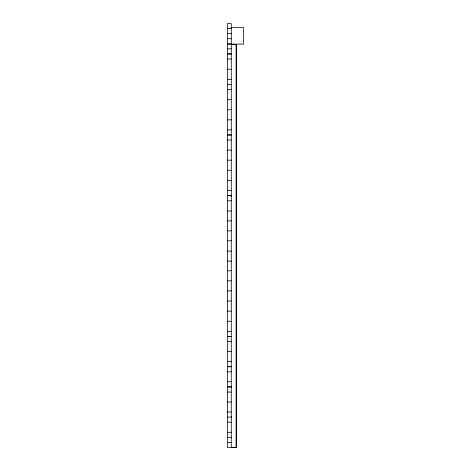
<?xml version="1.0" encoding="UTF-8"?>
<svg xmlns="http://www.w3.org/2000/svg" width="471" height="471" viewBox="0 0 471 471"><rect width="100%" height="100%" fill="white"/><g stroke="black" fill="none" stroke-linecap="round" stroke-linejoin="round"><path stroke-width="0.71" d="M231.273 27.353L243.566 27.353L243.566 44.103L227.434 44.103M227.434 28.607L231.273 28.607M227.434 33.671L231.273 33.671M227.434 38.728L231.273 38.728M227.434 43.927L231.273 43.927M231.273 44.374L236.159 44.374L236.159 447.45L227.434 447.45L227.434 23.55L231.273 23.55L231.273 447.45M227.434 48.849L231.273 48.849M227.434 53.906L231.273 53.906M227.434 53.965L231.273 53.965M227.434 59.022L231.273 59.022M227.434 69.249L231.273 69.249M227.434 79.381L231.273 79.381M227.434 84.509L231.273 84.439M227.434 89.572L231.273 89.572M227.434 99.664L231.273 99.664M227.434 109.761L231.273 109.761M227.434 119.858L231.273 119.858M227.434 129.896L231.273 129.896M227.434 140.028L231.273 140.028M227.434 150.119L231.273 150.119M227.434 160.181L231.273 160.181M227.434 170.272L231.273 170.272M227.434 180.387L231.273 180.387M227.434 190.62L231.273 190.62M227.434 195.683L231.273 195.683M227.434 195.748L231.273 195.748M227.434 200.805L231.273 200.805M227.434 211.026L231.273 211.026M227.434 220.917L231.273 220.917M227.434 230.849L231.273 230.849M227.434 240.793L231.273 240.793M227.434 251.096L231.273 251.096M227.434 261.099L231.273 261.099M227.434 270.784L231.273 270.784M227.434 280.834L231.273 280.834M227.434 290.895L231.273 290.895M227.434 300.987L231.273 300.987M227.434 311.095L231.273 311.095M227.434 321.269L231.273 321.269M227.434 331.419L231.273 331.419M227.434 336.477L231.273 336.477M227.434 336.588L231.273 336.588M227.434 341.646L231.273 341.646M227.434 351.543L231.273 351.543M227.434 361.557L231.273 361.557M227.434 366.615L231.273 366.615M227.434 366.768L231.273 366.768M227.434 371.831L231.273 371.831M227.434 381.722L231.273 381.722M227.434 386.779L231.273 386.779M227.434 387.009L231.273 387.009M227.434 392.066L231.273 392.066M227.434 402.022L231.273 402.022M227.434 412.007L231.273 412.007M227.434 417.082L231.273 417.07M227.434 422.14L231.273 422.14M227.434 432.272L231.273 432.272M227.434 437.329L231.273 437.329M227.434 442.393L231.273 442.393M231.391 447.315L236.277 447.315L236.277 44.239M231.391 195.023L231.391 196.495M231.391 386.261L231.391 387.733M231.391 416.417L231.391 417.889M231.273 134.953L227.434 134.953L231.273 134.971"/></g></svg>
